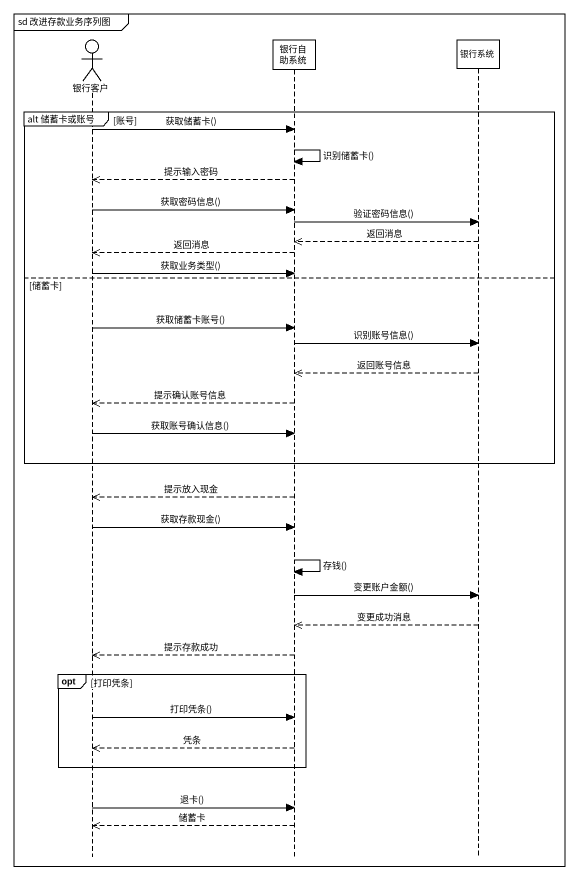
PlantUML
@startuml
mainframe sd 改进存款业务序列图
hide footbox
actor 银行客户
participant 银行自助系统
participant 银行系统

group alt 储蓄卡或账号 [账号]
  银行客户 -> 银行自助系统 : 获取储蓄卡()
  银行自助系统 -> 银行自助系统 : 识别储蓄卡()
  银行自助系统 -->> 银行客户 : 提示输入密码
  银行客户 -> 银行自助系统 : 获取密码信息()
  银行自助系统 -> 银行系统 : 验证密码信息()
  银行系统 -->> 银行自助系统 : 返回消息
  银行自助系统 -->> 银行客户 : 返回消息
  银行客户 -> 银行自助系统 : 获取业务类型()
else 储蓄卡
  银行客户 -> 银行自助系统 : 获取储蓄卡账号()
  银行自助系统 -> 银行系统 : 识别账号信息()
  银行系统 -->> 银行自助系统 : 返回账号信息
  银行自助系统 -->> 银行客户 : 提示确认账号信息
  银行客户 -> 银行自助系统 : 获取账号确认信息()
end
银行自助系统 -->> 银行客户 : 提示放入现金
银行客户 -> 银行自助系统 : 获取存款现金()
银行自助系统 -> 银行自助系统 : 存钱()
银行自助系统 -> 银行系统 : 变更账户金额()
银行系统 -->> 银行自助系统 : 变更成功消息
银行自助系统 -->> 银行客户 : 提示存款成功
opt 打印凭条
  银行客户 -> 银行自助系统 : 打印凭条()
  银行自助系统 -->> 银行客户 : 凭条
end
银行客户 -> 银行自助系统 : 退卡()
银行自助系统 -->> 银行客户 : 储蓄卡
@enduml
